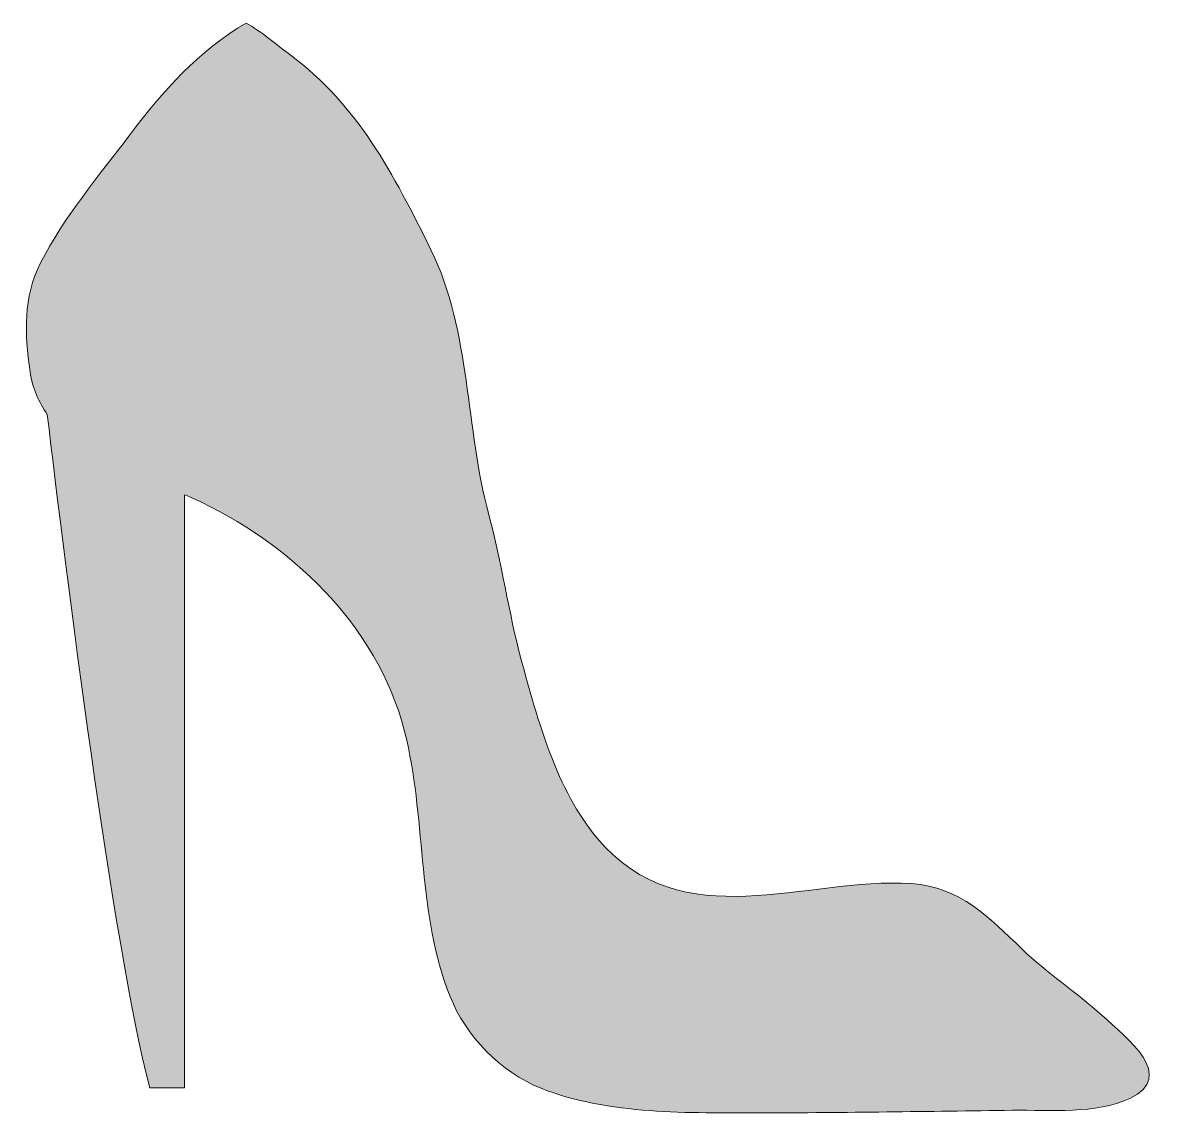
# Model space of a CAD drawing. Header units: inches. Extents: x 0 to 104, y 0 to 99.
import ezdxf

# ---------------------------------------------------------------- set-up
doc = ezdxf.new("R2010")
doc.units = ezdxf.units.IN
doc.header["$MEASUREMENT"] = 0
doc.layers.add('Layer 1', color=7, linetype='Continuous')

msp = doc.modelspace()

# ---------------------------------------------------------------- hatches: boundary and pattern name
at = {"layer": 'Layer 1', "true_color": 0xd01b77}
h = msp.add_hatch(color=232, dxfattribs=at)
h.dxf.hatch_style = 2
edge = h.paths.add_edge_path()
edge.add_spline(control_points=[(66.43, 0), (74.02, 0), (81.69, 0.14), (89.21, 0.23), (92.65, 0.27), (96.78, -0.12), (99.82, 1.3), (104.09, 3.3), (99.62, 6.73), (97.34, 8.8), (94.97, 10.94), (92.35, 12.62), (90.06, 14.83), (87.11, 17.68), (84.41, 20.45), (80.09, 20.73), (70.43, 21.35), (59.33, 15.72), (51.65, 24.83), (47.98, 29.18), (46.23, 35.56), (44.78, 40.96), (43.61, 45.3), (43.02, 49.76), (41.84, 54.09), (39.71, 61.89), (40.23, 70.71), (36.6, 78.05), (33.21, 84.9), (30.01, 91.12), (23.83, 95.7), (22.62, 96.6), (21.31, 97.74), (19.9, 98.55), (15.61, 96.08), (12.3, 92.35), (9.36, 88.44), (6.62, 84.79), (3.34, 80.95), (1.29, 76.87), (-0.3, 73.7), (-0.17, 70.54), (0.34, 67.01), (0.56, 65.5), (1.12, 64.24), (1.89, 63.15), (3.5, 49.59), (7.76, 15.33), (11.16, 2.26), (11.16, 2.26), (14.32, 2.26), (14.32, 2.26), (14.32, 2.26), (14.32, 55.9), (14.32, 55.9), (14.84, 55.68), (15.36, 55.45), (15.85, 55.21), (24.61, 50.99), (32.22, 43.4), (34.41, 33.71), (36.13, 26.14), (35.42, 17.9), (38.31, 10.58), (39.75, 6.95), (42.88, 3.69), (46.57, 2.22), (52.65, -0.19), (60, 0), (66.43, 0)], knot_values=[0, 0, 0, 0, 1, 1, 1, 2, 2, 2, 3, 3, 3, 4, 4, 4, 5, 5, 5, 6, 6, 6, 7, 7, 7, 8, 8, 8, 9, 9, 9, 10, 10, 10, 11, 11, 11, 12, 12, 12, 13, 13, 13, 14, 14, 14, 15, 15, 15, 16, 16, 16, 17, 17, 17, 18, 18, 18, 19, 19, 19, 20, 20, 20, 21, 21, 21, 22, 22, 22, 23, 23, 23, 23], degree=3, periodic=1)

# ---------------------------------------------------------------- linework, layer by layer
at = {"layer": 'Layer 1', "lineweight": 0}
msp.add_open_spline([(66.43, 0), (74.02, 0), (81.69, 0.14), (89.21, 0.23), (92.65, 0.27), (96.78, -0.12), (99.82, 1.3), (104.09, 3.3), (99.62, 6.73), (97.34, 8.8), (94.97, 10.94), (92.35, 12.62), (90.06, 14.83), (87.11, 17.68), (84.41, 20.45), (80.09, 20.73), (70.43, 21.35), (59.33, 15.72), (51.65, 24.83), (47.98, 29.18), (46.23, 35.56), (44.78, 40.96), (43.61, 45.3), (43.02, 49.76), (41.84, 54.09), (39.71, 61.89), (40.23, 70.71), (36.6, 78.05), (33.21, 84.9), (30.01, 91.12), (23.83, 95.7), (22.62, 96.6), (21.31, 97.74), (19.9, 98.55), (15.61, 96.08), (12.3, 92.35), (9.36, 88.44), (6.62, 84.79), (3.34, 80.95), (1.29, 76.87), (-0.3, 73.7), (-0.17, 70.54), (0.34, 67.01), (0.56, 65.5), (1.12, 64.24), (1.89, 63.15), (3.5, 49.59), (7.76, 15.33), (11.16, 2.26), (11.16, 2.26), (14.32, 2.26), (14.32, 2.26), (14.32, 2.26), (14.32, 55.9), (14.32, 55.9), (14.84, 55.68), (15.36, 55.45), (15.85, 55.21), (24.61, 50.99), (32.22, 43.4), (34.41, 33.71), (36.13, 26.14), (35.42, 17.9), (38.31, 10.58), (39.75, 6.95), (42.88, 3.69), (46.57, 2.22), (52.65, -0.19), (60, 0), (66.43, 0)], degree=3, knots=[0, 0, 0, 0, 1, 1, 1, 2, 2, 2, 3, 3, 3, 4, 4, 4, 5, 5, 5, 6, 6, 6, 7, 7, 7, 8, 8, 8, 9, 9, 9, 10, 10, 10, 11, 11, 11, 12, 12, 12, 13, 13, 13, 14, 14, 14, 15, 15, 15, 16, 16, 16, 17, 17, 17, 18, 18, 18, 19, 19, 19, 20, 20, 20, 21, 21, 21, 22, 22, 22, 23, 23, 23, 23], dxfattribs=at)

doc.saveas('drawing.dxf')
